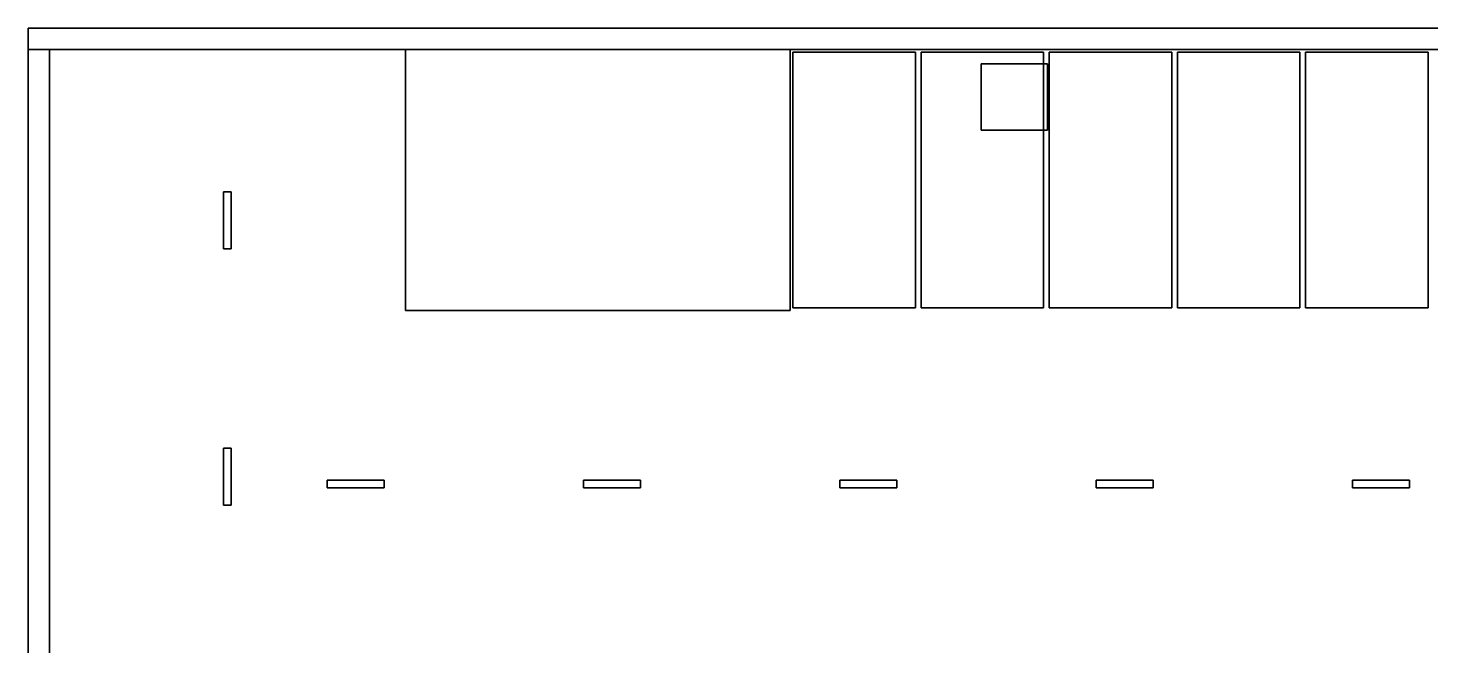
# Model space of a CAD drawing. Header units: metres. Extents: x 0 to 120, y -8 to 55.
# Drawn here: x -0.45 to 29.1, y 42.34 to 55.35 of the extents above; entities that cross this region are included whole.
import ezdxf

# ---------------------------------------------------------------- set-up
doc = ezdxf.new("R2010")
doc.units = ezdxf.units.M

msp = doc.modelspace()

# ---------------------------------------------------------------- linework, layer by layer
at = {"layer": 'CORE', "color": 5}
for points in [[(7.5, 49.4, -3.4), (7.5, 54.9, -3.4), (15.6, 54.9, -3.4), (15.6, 49.4, -3.4)], [(7.5, 49.4, -0.3), (15.6, 49.4, -0.3), (15.6, 54.9, -0.3), (7.5, 54.9, -0.3)], [(15.6, 54.9, -3.4), (7.5, 54.9, -3.4), (7.5, 54.9, -0.3), (15.6, 54.9, -0.3)], [(7.5, 54.9, -3.4), (7.5, 49.4, -3.4), (7.5, 49.4, -0.3), (7.5, 54.9, -0.3)], [(7.5, 49.4, -6.8), (7.5, 54.9, -6.8), (15.6, 54.9, -6.8), (15.6, 49.4, -6.8)], [(7.5, 49.4, -3.7), (15.6, 49.4, -3.7), (15.6, 54.9, -3.7), (7.5, 54.9, -3.7)], [(15.6, 54.9, -6.8), (7.5, 54.9, -6.8), (7.5, 54.9, -3.7), (15.6, 54.9, -3.7)], [(7.5, 54.9, -6.8), (7.5, 49.4, -6.8), (7.5, 49.4, -3.7), (7.5, 54.9, -3.7)], [(7.5, 49.4, -10.2), (7.5, 54.9, -10.2), (15.6, 54.9, -10.2), (15.6, 49.4, -10.2)], [(7.5, 49.4, -7.1), (15.6, 49.4, -7.1), (15.6, 54.9, -7.1), (7.5, 54.9, -7.1)], [(15.6, 54.9, -10.2), (7.5, 54.9, -10.2), (7.5, 54.9, -7.1), (15.6, 54.9, -7.1)], [(7.5, 54.9, -10.2), (7.5, 49.4, -10.2), (7.5, 49.4, -7.1), (7.5, 54.9, -7.1)], [(7.5, 49.4), (7.5, 54.9), (15.6, 54.9), (15.6, 49.4)], [(7.5, 49.4, 3.2), (15.6, 49.4, 3.2), (15.6, 54.9, 3.2), (7.5, 54.9, 3.2)], [(15.6, 54.9), (7.5, 54.9), (7.5, 54.9, 3.2), (15.6, 54.9, 3.2)], [(7.5, 54.9), (7.5, 49.4), (7.5, 49.4, 3.2), (7.5, 54.9, 3.2)], [(15.6, 49.4, -3.4), (15.6, 54.9, -3.4), (15.6, 54.9, -0.3), (15.6, 49.4, -0.3)], [(15.6, 49.4, -6.8), (15.6, 54.9, -6.8), (15.6, 54.9, -3.7), (15.6, 49.4, -3.7)], [(15.6, 49.4, -10.2), (15.6, 54.9, -10.2), (15.6, 54.9, -7.1), (15.6, 49.4, -7.1)], [(15.6, 49.4), (15.6, 54.9), (15.6, 54.9, 3.2), (15.6, 49.4, 3.2)], [(7.5, 49.4, -3.4), (15.6, 49.4, -3.4), (15.6, 49.4, -0.3), (7.5, 49.4, -0.3)], [(7.5, 49.4, -6.8), (15.6, 49.4, -6.8), (15.6, 49.4, -3.7), (7.5, 49.4, -3.7)], [(7.5, 49.4, -10.2), (15.6, 49.4, -10.2), (15.6, 49.4, -7.1), (7.5, 49.4, -7.1)], [(7.5, 49.4), (15.6, 49.4), (15.6, 49.4, 3.2), (7.5, 49.4, 3.2)]]:
    msp.add_3dface(points, dxfattribs=at)
at = {"layer": 'FAN', "color": 4}
for points in [[(19.625, 53.2, -1.2), (19.625, 54.6, -1.2), (21.025, 54.6, -1.2), (21.025, 53.2, -1.2)], [(19.625, 53.2, -0.3), (21.025, 53.2, -0.3), (21.025, 54.6, -0.3), (19.625, 54.6, -0.3)], [(21.025, 54.6, -1.2), (19.625, 54.6, -1.2), (19.625, 54.6, -0.3), (21.025, 54.6, -0.3)], [(19.625, 54.6, -1.2), (19.625, 53.2, -1.2), (19.625, 53.2, -0.3), (19.625, 54.6, -0.3)], [(19.625, 53.2, -4.6), (19.625, 54.6, -4.6), (21.025, 54.6, -4.6), (21.025, 53.2, -4.6)], [(19.625, 53.2, -3.7), (21.025, 53.2, -3.7), (21.025, 54.6, -3.7), (19.625, 54.6, -3.7)], [(21.025, 54.6, -4.6), (19.625, 54.6, -4.6), (19.625, 54.6, -3.7), (21.025, 54.6, -3.7)], [(19.625, 54.6, -4.6), (19.625, 53.2, -4.6), (19.625, 53.2, -3.7), (19.625, 54.6, -3.7)], [(19.625, 53.2, -8), (19.625, 54.6, -8), (21.025, 54.6, -8), (21.025, 53.2, -8)], [(19.625, 53.2, -7.1), (21.025, 53.2, -7.1), (21.025, 54.6, -7.1), (19.625, 54.6, -7.1)], [(21.025, 54.6, -8), (19.625, 54.6, -8), (19.625, 54.6, -7.1), (21.025, 54.6, -7.1)], [(19.625, 54.6, -8), (19.625, 53.2, -8), (19.625, 53.2, -7.1), (19.625, 54.6, -7.1)], [(21.025, 53.2, -1.2), (21.025, 54.6, -1.2), (21.025, 54.6, -0.3), (21.025, 53.2, -0.3)], [(21.025, 53.2, -4.6), (21.025, 54.6, -4.6), (21.025, 54.6, -3.7), (21.025, 53.2, -3.7)], [(21.025, 53.2, -8), (21.025, 54.6, -8), (21.025, 54.6, -7.1), (21.025, 53.2, -7.1)], [(19.625, 53.2, -1.2), (21.025, 53.2, -1.2), (21.025, 53.2, -0.3), (19.625, 53.2, -0.3)], [(19.625, 53.2, -4.6), (21.025, 53.2, -4.6), (21.025, 53.2, -3.7), (19.625, 53.2, -3.7)], [(19.625, 53.2, -8), (21.025, 53.2, -8), (21.025, 53.2, -7.1), (19.625, 53.2, -7.1)]]:
    msp.add_3dface(points, dxfattribs=at)
at = {"layer": 'LIGHT', "color": 2}
for points in [[(3.67, 50.7, -0.4), (3.67, 51.9, -0.4), (3.83, 51.9, -0.4), (3.83, 50.7, -0.4)], [(3.67, 50.7, -0.3), (3.83, 50.7, -0.3), (3.83, 51.9, -0.3), (3.67, 51.9, -0.3)], [(3.83, 51.9, -0.4), (3.67, 51.9, -0.4), (3.67, 51.9, -0.3), (3.83, 51.9, -0.3)], [(3.67, 51.9, -0.4), (3.67, 50.7, -0.4), (3.67, 50.7, -0.3), (3.67, 51.9, -0.3)], [(3.67, 50.7, -3.8), (3.67, 51.9, -3.8), (3.83, 51.9, -3.8), (3.83, 50.7, -3.8)], [(3.67, 50.7, -3.7), (3.83, 50.7, -3.7), (3.83, 51.9, -3.7), (3.67, 51.9, -3.7)], [(3.83, 51.9, -3.8), (3.67, 51.9, -3.8), (3.67, 51.9, -3.7), (3.83, 51.9, -3.7)], [(3.67, 51.9, -3.8), (3.67, 50.7, -3.8), (3.67, 50.7, -3.7), (3.67, 51.9, -3.7)], [(3.67, 50.7, -7.2), (3.67, 51.9, -7.2), (3.83, 51.9, -7.2), (3.83, 50.7, -7.2)], [(3.67, 50.7, -7.1), (3.83, 50.7, -7.1), (3.83, 51.9, -7.1), (3.67, 51.9, -7.1)], [(3.83, 51.9, -7.2), (3.67, 51.9, -7.2), (3.67, 51.9, -7.1), (3.83, 51.9, -7.1)], [(3.67, 51.9, -7.2), (3.67, 50.7, -7.2), (3.67, 50.7, -7.1), (3.67, 51.9, -7.1)], [(3.83, 50.7, -0.4), (3.83, 51.9, -0.4), (3.83, 51.9, -0.3), (3.83, 50.7, -0.3)], [(3.83, 50.7, -3.8), (3.83, 51.9, -3.8), (3.83, 51.9, -3.7), (3.83, 50.7, -3.7)], [(3.83, 50.7, -7.2), (3.83, 51.9, -7.2), (3.83, 51.9, -7.1), (3.83, 50.7, -7.1)], [(3.67, 50.7, -0.4), (3.83, 50.7, -0.4), (3.83, 50.7, -0.3), (3.67, 50.7, -0.3)], [(3.67, 50.7, -3.8), (3.83, 50.7, -3.8), (3.83, 50.7, -3.7), (3.67, 50.7, -3.7)], [(3.67, 50.7, -7.2), (3.83, 50.7, -7.2), (3.83, 50.7, -7.1), (3.67, 50.7, -7.1)], [(3.67, 45.3, -0.4), (3.67, 46.5, -0.4), (3.83, 46.5, -0.4), (3.83, 45.3, -0.4)], [(3.67, 45.3, -0.3), (3.83, 45.3, -0.3), (3.83, 46.5, -0.3), (3.67, 46.5, -0.3)], [(3.83, 46.5, -0.4), (3.67, 46.5, -0.4), (3.67, 46.5, -0.3), (3.83, 46.5, -0.3)], [(3.67, 46.5, -0.4), (3.67, 45.3, -0.4), (3.67, 45.3, -0.3), (3.67, 46.5, -0.3)], [(3.67, 45.3, -3.8), (3.67, 46.5, -3.8), (3.83, 46.5, -3.8), (3.83, 45.3, -3.8)], [(3.67, 45.3, -3.7), (3.83, 45.3, -3.7), (3.83, 46.5, -3.7), (3.67, 46.5, -3.7)], [(3.83, 46.5, -3.8), (3.67, 46.5, -3.8), (3.67, 46.5, -3.7), (3.83, 46.5, -3.7)], [(3.67, 46.5, -3.8), (3.67, 45.3, -3.8), (3.67, 45.3, -3.7), (3.67, 46.5, -3.7)], [(3.67, 45.3, -7.2), (3.67, 46.5, -7.2), (3.83, 46.5, -7.2), (3.83, 45.3, -7.2)], [(3.67, 45.3, -7.1), (3.83, 45.3, -7.1), (3.83, 46.5, -7.1), (3.67, 46.5, -7.1)], [(3.83, 46.5, -7.2), (3.67, 46.5, -7.2), (3.67, 46.5, -7.1), (3.83, 46.5, -7.1)], [(3.67, 46.5, -7.2), (3.67, 45.3, -7.2), (3.67, 45.3, -7.1), (3.67, 46.5, -7.1)], [(3.83, 45.3, -0.4), (3.83, 46.5, -0.4), (3.83, 46.5, -0.3), (3.83, 45.3, -0.3)], [(3.83, 45.3, -3.8), (3.83, 46.5, -3.8), (3.83, 46.5, -3.7), (3.83, 45.3, -3.7)], [(3.83, 45.3, -7.2), (3.83, 46.5, -7.2), (3.83, 46.5, -7.1), (3.83, 45.3, -7.1)], [(5.85, 45.67, -0.4), (5.85, 45.83, -0.4), (7.05, 45.83, -0.4), (7.05, 45.67, -0.4)], [(5.85, 45.67, -0.3), (7.05, 45.67, -0.3), (7.05, 45.83, -0.3), (5.85, 45.83, -0.3)], [(7.05, 45.83, -0.4), (5.85, 45.83, -0.4), (5.85, 45.83, -0.3), (7.05, 45.83, -0.3)], [(5.85, 45.83, -0.4), (5.85, 45.67, -0.4), (5.85, 45.67, -0.3), (5.85, 45.83, -0.3)], [(5.85, 45.67, -3.8), (5.85, 45.83, -3.8), (7.05, 45.83, -3.8), (7.05, 45.67, -3.8)], [(5.85, 45.67, -3.7), (7.05, 45.67, -3.7), (7.05, 45.83, -3.7), (5.85, 45.83, -3.7)], [(7.05, 45.83, -3.8), (5.85, 45.83, -3.8), (5.85, 45.83, -3.7), (7.05, 45.83, -3.7)], [(5.85, 45.83, -3.8), (5.85, 45.67, -3.8), (5.85, 45.67, -3.7), (5.85, 45.83, -3.7)], [(5.85, 45.67, -7.2), (5.85, 45.83, -7.2), (7.05, 45.83, -7.2), (7.05, 45.67, -7.2)], [(5.85, 45.67, -7.1), (7.05, 45.67, -7.1), (7.05, 45.83, -7.1), (5.85, 45.83, -7.1)], [(7.05, 45.83, -7.2), (5.85, 45.83, -7.2), (5.85, 45.83, -7.1), (7.05, 45.83, -7.1)], [(5.85, 45.83, -7.2), (5.85, 45.67, -7.2), (5.85, 45.67, -7.1), (5.85, 45.83, -7.1)], [(7.05, 45.67, -0.4), (7.05, 45.83, -0.4), (7.05, 45.83, -0.3), (7.05, 45.67, -0.3)], [(7.05, 45.67, -3.8), (7.05, 45.83, -3.8), (7.05, 45.83, -3.7), (7.05, 45.67, -3.7)], [(7.05, 45.67, -7.2), (7.05, 45.83, -7.2), (7.05, 45.83, -7.1), (7.05, 45.67, -7.1)], [(11.25, 45.67, -0.4), (11.25, 45.83, -0.4), (12.45, 45.83, -0.4), (12.45, 45.67, -0.4)], [(11.25, 45.67, -0.3), (12.45, 45.67, -0.3), (12.45, 45.83, -0.3), (11.25, 45.83, -0.3)], [(12.45, 45.83, -0.4), (11.25, 45.83, -0.4), (11.25, 45.83, -0.3), (12.45, 45.83, -0.3)], [(11.25, 45.83, -0.4), (11.25, 45.67, -0.4), (11.25, 45.67, -0.3), (11.25, 45.83, -0.3)], [(11.25, 45.67, -3.8), (11.25, 45.83, -3.8), (12.45, 45.83, -3.8), (12.45, 45.67, -3.8)], [(11.25, 45.67, -3.7), (12.45, 45.67, -3.7), (12.45, 45.83, -3.7), (11.25, 45.83, -3.7)], [(12.45, 45.83, -3.8), (11.25, 45.83, -3.8), (11.25, 45.83, -3.7), (12.45, 45.83, -3.7)], [(11.25, 45.83, -3.8), (11.25, 45.67, -3.8), (11.25, 45.67, -3.7), (11.25, 45.83, -3.7)], [(11.25, 45.67, -7.2), (11.25, 45.83, -7.2), (12.45, 45.83, -7.2), (12.45, 45.67, -7.2)], [(11.25, 45.67, -7.1), (12.45, 45.67, -7.1), (12.45, 45.83, -7.1), (11.25, 45.83, -7.1)], [(12.45, 45.83, -7.2), (11.25, 45.83, -7.2), (11.25, 45.83, -7.1), (12.45, 45.83, -7.1)], [(11.25, 45.83, -7.2), (11.25, 45.67, -7.2), (11.25, 45.67, -7.1), (11.25, 45.83, -7.1)], [(12.45, 45.67, -0.4), (12.45, 45.83, -0.4), (12.45, 45.83, -0.3), (12.45, 45.67, -0.3)], [(12.45, 45.67, -3.8), (12.45, 45.83, -3.8), (12.45, 45.83, -3.7), (12.45, 45.67, -3.7)], [(12.45, 45.67, -7.2), (12.45, 45.83, -7.2), (12.45, 45.83, -7.1), (12.45, 45.67, -7.1)], [(16.65, 45.67, -0.4), (16.65, 45.83, -0.4), (17.85, 45.83, -0.4), (17.85, 45.67, -0.4)], [(16.65, 45.67, -0.3), (17.85, 45.67, -0.3), (17.85, 45.83, -0.3), (16.65, 45.83, -0.3)], [(17.85, 45.83, -0.4), (16.65, 45.83, -0.4), (16.65, 45.83, -0.3), (17.85, 45.83, -0.3)], [(16.65, 45.83, -0.4), (16.65, 45.67, -0.4), (16.65, 45.67, -0.3), (16.65, 45.83, -0.3)], [(16.65, 45.67, -3.8), (16.65, 45.83, -3.8), (17.85, 45.83, -3.8), (17.85, 45.67, -3.8)], [(16.65, 45.67, -3.7), (17.85, 45.67, -3.7), (17.85, 45.83, -3.7), (16.65, 45.83, -3.7)], [(17.85, 45.83, -3.8), (16.65, 45.83, -3.8), (16.65, 45.83, -3.7), (17.85, 45.83, -3.7)], [(16.65, 45.83, -3.8), (16.65, 45.67, -3.8), (16.65, 45.67, -3.7), (16.65, 45.83, -3.7)], [(16.65, 45.67, -7.2), (16.65, 45.83, -7.2), (17.85, 45.83, -7.2), (17.85, 45.67, -7.2)], [(16.65, 45.67, -7.1), (17.85, 45.67, -7.1), (17.85, 45.83, -7.1), (16.65, 45.83, -7.1)], [(17.85, 45.83, -7.2), (16.65, 45.83, -7.2), (16.65, 45.83, -7.1), (17.85, 45.83, -7.1)], [(16.65, 45.83, -7.2), (16.65, 45.67, -7.2), (16.65, 45.67, -7.1), (16.65, 45.83, -7.1)], [(17.85, 45.67, -0.4), (17.85, 45.83, -0.4), (17.85, 45.83, -0.3), (17.85, 45.67, -0.3)], [(17.85, 45.67, -3.8), (17.85, 45.83, -3.8), (17.85, 45.83, -3.7), (17.85, 45.67, -3.7)], [(17.85, 45.67, -7.2), (17.85, 45.83, -7.2), (17.85, 45.83, -7.1), (17.85, 45.67, -7.1)], [(22.05, 45.67, -0.4), (22.05, 45.83, -0.4), (23.25, 45.83, -0.4), (23.25, 45.67, -0.4)], [(22.05, 45.67, -0.3), (23.25, 45.67, -0.3), (23.25, 45.83, -0.3), (22.05, 45.83, -0.3)], [(23.25, 45.83, -0.4), (22.05, 45.83, -0.4), (22.05, 45.83, -0.3), (23.25, 45.83, -0.3)], [(22.05, 45.83, -0.4), (22.05, 45.67, -0.4), (22.05, 45.67, -0.3), (22.05, 45.83, -0.3)], [(22.05, 45.67, -3.8), (22.05, 45.83, -3.8), (23.25, 45.83, -3.8), (23.25, 45.67, -3.8)], [(22.05, 45.67, -3.7), (23.25, 45.67, -3.7), (23.25, 45.83, -3.7), (22.05, 45.83, -3.7)], [(23.25, 45.83, -3.8), (22.05, 45.83, -3.8), (22.05, 45.83, -3.7), (23.25, 45.83, -3.7)], [(22.05, 45.83, -3.8), (22.05, 45.67, -3.8), (22.05, 45.67, -3.7), (22.05, 45.83, -3.7)], [(22.05, 45.67, -7.2), (22.05, 45.83, -7.2), (23.25, 45.83, -7.2), (23.25, 45.67, -7.2)], [(22.05, 45.67, -7.1), (23.25, 45.67, -7.1), (23.25, 45.83, -7.1), (22.05, 45.83, -7.1)], [(23.25, 45.83, -7.2), (22.05, 45.83, -7.2), (22.05, 45.83, -7.1), (23.25, 45.83, -7.1)], [(22.05, 45.83, -7.2), (22.05, 45.67, -7.2), (22.05, 45.67, -7.1), (22.05, 45.83, -7.1)], [(23.25, 45.67, -0.4), (23.25, 45.83, -0.4), (23.25, 45.83, -0.3), (23.25, 45.67, -0.3)], [(23.25, 45.67, -3.8), (23.25, 45.83, -3.8), (23.25, 45.83, -3.7), (23.25, 45.67, -3.7)], [(23.25, 45.67, -7.2), (23.25, 45.83, -7.2), (23.25, 45.83, -7.1), (23.25, 45.67, -7.1)], [(27.45, 45.67, -0.4), (27.45, 45.83, -0.4), (28.65, 45.83, -0.4), (28.65, 45.67, -0.4)], [(27.45, 45.67, -0.3), (28.65, 45.67, -0.3), (28.65, 45.83, -0.3), (27.45, 45.83, -0.3)], [(28.65, 45.83, -0.4), (27.45, 45.83, -0.4), (27.45, 45.83, -0.3), (28.65, 45.83, -0.3)], [(27.45, 45.83, -0.4), (27.45, 45.67, -0.4), (27.45, 45.67, -0.3), (27.45, 45.83, -0.3)], [(27.45, 45.67, -3.8), (27.45, 45.83, -3.8), (28.65, 45.83, -3.8), (28.65, 45.67, -3.8)], [(27.45, 45.67, -3.7), (28.65, 45.67, -3.7), (28.65, 45.83, -3.7), (27.45, 45.83, -3.7)], [(28.65, 45.83, -3.8), (27.45, 45.83, -3.8), (27.45, 45.83, -3.7), (28.65, 45.83, -3.7)], [(27.45, 45.83, -3.8), (27.45, 45.67, -3.8), (27.45, 45.67, -3.7), (27.45, 45.83, -3.7)], [(27.45, 45.67, -7.2), (27.45, 45.83, -7.2), (28.65, 45.83, -7.2), (28.65, 45.67, -7.2)], [(27.45, 45.67, -7.1), (28.65, 45.67, -7.1), (28.65, 45.83, -7.1), (27.45, 45.83, -7.1)], [(28.65, 45.83, -7.2), (27.45, 45.83, -7.2), (27.45, 45.83, -7.1), (28.65, 45.83, -7.1)], [(27.45, 45.83, -7.2), (27.45, 45.67, -7.2), (27.45, 45.67, -7.1), (27.45, 45.83, -7.1)], [(28.65, 45.67, -0.4), (28.65, 45.83, -0.4), (28.65, 45.83, -0.3), (28.65, 45.67, -0.3)], [(28.65, 45.67, -3.8), (28.65, 45.83, -3.8), (28.65, 45.83, -3.7), (28.65, 45.67, -3.7)], [(28.65, 45.67, -7.2), (28.65, 45.83, -7.2), (28.65, 45.83, -7.1), (28.65, 45.67, -7.1)], [(5.85, 45.67, -0.4), (7.05, 45.67, -0.4), (7.05, 45.67, -0.3), (5.85, 45.67, -0.3)], [(5.85, 45.67, -3.8), (7.05, 45.67, -3.8), (7.05, 45.67, -3.7), (5.85, 45.67, -3.7)], [(5.85, 45.67, -7.2), (7.05, 45.67, -7.2), (7.05, 45.67, -7.1), (5.85, 45.67, -7.1)], [(11.25, 45.67, -0.4), (12.45, 45.67, -0.4), (12.45, 45.67, -0.3), (11.25, 45.67, -0.3)], [(11.25, 45.67, -3.8), (12.45, 45.67, -3.8), (12.45, 45.67, -3.7), (11.25, 45.67, -3.7)], [(11.25, 45.67, -7.2), (12.45, 45.67, -7.2), (12.45, 45.67, -7.1), (11.25, 45.67, -7.1)], [(16.65, 45.67, -0.4), (17.85, 45.67, -0.4), (17.85, 45.67, -0.3), (16.65, 45.67, -0.3)], [(16.65, 45.67, -3.8), (17.85, 45.67, -3.8), (17.85, 45.67, -3.7), (16.65, 45.67, -3.7)], [(16.65, 45.67, -7.2), (17.85, 45.67, -7.2), (17.85, 45.67, -7.1), (16.65, 45.67, -7.1)], [(22.05, 45.67, -0.4), (23.25, 45.67, -0.4), (23.25, 45.67, -0.3), (22.05, 45.67, -0.3)], [(22.05, 45.67, -3.8), (23.25, 45.67, -3.8), (23.25, 45.67, -3.7), (22.05, 45.67, -3.7)], [(22.05, 45.67, -7.2), (23.25, 45.67, -7.2), (23.25, 45.67, -7.1), (22.05, 45.67, -7.1)], [(27.45, 45.67, -0.4), (28.65, 45.67, -0.4), (28.65, 45.67, -0.3), (27.45, 45.67, -0.3)], [(27.45, 45.67, -3.8), (28.65, 45.67, -3.8), (28.65, 45.67, -3.7), (27.45, 45.67, -3.7)], [(27.45, 45.67, -7.2), (28.65, 45.67, -7.2), (28.65, 45.67, -7.1), (27.45, 45.67, -7.1)], [(3.67, 45.3, -0.4), (3.83, 45.3, -0.4), (3.83, 45.3, -0.3), (3.67, 45.3, -0.3)], [(3.67, 45.3, -3.8), (3.83, 45.3, -3.8), (3.83, 45.3, -3.7), (3.67, 45.3, -3.7)], [(3.67, 45.3, -7.2), (3.83, 45.3, -7.2), (3.83, 45.3, -7.1), (3.67, 45.3, -7.1)]]:
    msp.add_3dface(points, dxfattribs=at)
at = {"layer": 'ROOF', "color": 3}
for points in [[(0, 0, -0.3), (0, 54.9, -0.3), (120, 54.9, -0.3), (120, 0, -0.3)], [(0, 0), (120, 0), (120, 54.9), (0, 54.9)], [(120, 54.9, -0.3), (0, 54.9, -0.3), (0, 54.9), (120, 54.9)], [(0, 54.9, -0.3), (0, 0, -0.3), (0, 0), (0, 54.9)]]:
    msp.add_3dface(points, dxfattribs=at)
at = {"layer": 'SLAB', "color": 8}
for points in [[(0, 0, -3.7), (0, 54.9, -3.7), (120, 54.9, -3.7), (120, 0, -3.7)], [(0, 0, -3.4), (120, 0, -3.4), (120, 54.9, -3.4), (0, 54.9, -3.4)], [(120, 54.9, -3.7), (0, 54.9, -3.7), (0, 54.9, -3.4), (120, 54.9, -3.4)], [(0, 54.9, -3.7), (0, 0, -3.7), (0, 0, -3.4), (0, 54.9, -3.4)], [(0, 0, -7.1), (0, 54.9, -7.1), (120, 54.9, -7.1), (120, 0, -7.1)], [(0, 0, -6.8), (120, 0, -6.8), (120, 54.9, -6.8), (0, 54.9, -6.8)], [(120, 54.9, -7.1), (0, 54.9, -7.1), (0, 54.9, -6.8), (120, 54.9, -6.8)], [(0, 54.9, -7.1), (0, 0, -7.1), (0, 0, -6.8), (0, 54.9, -6.8)], [(0, 0, -10.8), (0, 54.9, -10.8), (120, 54.9, -10.8), (120, 0, -10.8)], [(0, 0, -10.2), (120, 0, -10.2), (120, 54.9, -10.2), (0, 54.9, -10.2)], [(120, 54.9, -10.8), (0, 54.9, -10.8), (0, 54.9, -10.2), (120, 54.9, -10.2)], [(0, 54.9, -10.8), (0, 0, -10.8), (0, 0, -10.2), (0, 54.9, -10.2)]]:
    msp.add_3dface(points, dxfattribs=at)
at = {"layer": 'STALL_ADA', "color": 140}
for points in [[(15.66, 49.46, -3.395), (15.66, 54.84, -3.395), (18.24, 54.84, -3.395), (18.24, 49.46, -3.395)], [(15.66, 49.46, -3.385), (18.24, 49.46, -3.385), (18.24, 54.84, -3.385), (15.66, 54.84, -3.385)], [(18.24, 54.84, -3.395), (15.66, 54.84, -3.395), (15.66, 54.84, -3.385), (18.24, 54.84, -3.385)], [(15.66, 54.84, -3.395), (15.66, 49.46, -3.395), (15.66, 49.46, -3.385), (15.66, 54.84, -3.385)], [(18.24, 49.46, -3.395), (18.24, 54.84, -3.395), (18.24, 54.84, -3.385), (18.24, 49.46, -3.385)], [(18.36, 49.46, -3.395), (18.36, 54.84, -3.395), (20.94, 54.84, -3.395), (20.94, 49.46, -3.395)], [(18.36, 49.46, -3.385), (20.94, 49.46, -3.385), (20.94, 54.84, -3.385), (18.36, 54.84, -3.385)], [(20.94, 54.84, -3.395), (18.36, 54.84, -3.395), (18.36, 54.84, -3.385), (20.94, 54.84, -3.385)], [(18.36, 54.84, -3.395), (18.36, 49.46, -3.395), (18.36, 49.46, -3.385), (18.36, 54.84, -3.385)], [(20.94, 49.46, -3.395), (20.94, 54.84, -3.395), (20.94, 54.84, -3.385), (20.94, 49.46, -3.385)], [(21.06, 49.46, -3.395), (21.06, 54.84, -3.395), (23.64, 54.84, -3.395), (23.64, 49.46, -3.395)], [(21.06, 49.46, -3.385), (23.64, 49.46, -3.385), (23.64, 54.84, -3.385), (21.06, 54.84, -3.385)], [(23.64, 54.84, -3.395), (21.06, 54.84, -3.395), (21.06, 54.84, -3.385), (23.64, 54.84, -3.385)], [(21.06, 54.84, -3.395), (21.06, 49.46, -3.395), (21.06, 49.46, -3.385), (21.06, 54.84, -3.385)], [(23.64, 49.46, -3.395), (23.64, 54.84, -3.395), (23.64, 54.84, -3.385), (23.64, 49.46, -3.385)], [(23.76, 49.46, -3.395), (23.76, 54.84, -3.395), (26.34, 54.84, -3.395), (26.34, 49.46, -3.395)], [(23.76, 49.46, -3.385), (26.34, 49.46, -3.385), (26.34, 54.84, -3.385), (23.76, 54.84, -3.385)], [(26.34, 54.84, -3.395), (23.76, 54.84, -3.395), (23.76, 54.84, -3.385), (26.34, 54.84, -3.385)], [(23.76, 54.84, -3.395), (23.76, 49.46, -3.395), (23.76, 49.46, -3.385), (23.76, 54.84, -3.385)], [(26.34, 49.46, -3.395), (26.34, 54.84, -3.395), (26.34, 54.84, -3.385), (26.34, 49.46, -3.385)], [(15.66, 49.46, -3.395), (18.24, 49.46, -3.395), (18.24, 49.46, -3.385), (15.66, 49.46, -3.385)], [(18.36, 49.46, -3.395), (20.94, 49.46, -3.395), (20.94, 49.46, -3.385), (18.36, 49.46, -3.385)], [(21.06, 49.46, -3.395), (23.64, 49.46, -3.395), (23.64, 49.46, -3.385), (21.06, 49.46, -3.385)], [(23.76, 49.46, -3.395), (26.34, 49.46, -3.395), (26.34, 49.46, -3.385), (23.76, 49.46, -3.385)]]:
    msp.add_3dface(points, dxfattribs=at)
at = {"layer": 'STALL_GENERAL', "color": 254}
for points in [[(15.66, 49.46, -6.795), (15.66, 54.84, -6.795), (18.24, 54.84, -6.795), (18.24, 49.46, -6.795)], [(15.66, 49.46, -6.785), (18.24, 49.46, -6.785), (18.24, 54.84, -6.785), (15.66, 54.84, -6.785)], [(18.24, 54.84, -6.795), (15.66, 54.84, -6.795), (15.66, 54.84, -6.785), (18.24, 54.84, -6.785)], [(15.66, 54.84, -6.795), (15.66, 49.46, -6.795), (15.66, 49.46, -6.785), (15.66, 54.84, -6.785)], [(15.66, 49.46, -10.195), (15.66, 54.84, -10.195), (18.24, 54.84, -10.195), (18.24, 49.46, -10.195)], [(15.66, 49.46, -10.185), (18.24, 49.46, -10.185), (18.24, 54.84, -10.185), (15.66, 54.84, -10.185)], [(18.24, 54.84, -10.195), (15.66, 54.84, -10.195), (15.66, 54.84, -10.185), (18.24, 54.84, -10.185)], [(15.66, 54.84, -10.195), (15.66, 49.46, -10.195), (15.66, 49.46, -10.185), (15.66, 54.84, -10.185)], [(18.24, 49.46, -6.795), (18.24, 54.84, -6.795), (18.24, 54.84, -6.785), (18.24, 49.46, -6.785)], [(18.24, 49.46, -10.195), (18.24, 54.84, -10.195), (18.24, 54.84, -10.185), (18.24, 49.46, -10.185)], [(18.36, 49.46, -6.795), (18.36, 54.84, -6.795), (20.94, 54.84, -6.795), (20.94, 49.46, -6.795)], [(18.36, 49.46, -6.785), (20.94, 49.46, -6.785), (20.94, 54.84, -6.785), (18.36, 54.84, -6.785)], [(20.94, 54.84, -6.795), (18.36, 54.84, -6.795), (18.36, 54.84, -6.785), (20.94, 54.84, -6.785)], [(18.36, 54.84, -6.795), (18.36, 49.46, -6.795), (18.36, 49.46, -6.785), (18.36, 54.84, -6.785)], [(18.36, 49.46, -10.195), (18.36, 54.84, -10.195), (20.94, 54.84, -10.195), (20.94, 49.46, -10.195)], [(18.36, 49.46, -10.185), (20.94, 49.46, -10.185), (20.94, 54.84, -10.185), (18.36, 54.84, -10.185)], [(20.94, 54.84, -10.195), (18.36, 54.84, -10.195), (18.36, 54.84, -10.185), (20.94, 54.84, -10.185)], [(18.36, 54.84, -10.195), (18.36, 49.46, -10.195), (18.36, 49.46, -10.185), (18.36, 54.84, -10.185)], [(20.94, 49.46, -6.795), (20.94, 54.84, -6.795), (20.94, 54.84, -6.785), (20.94, 49.46, -6.785)], [(20.94, 49.46, -10.195), (20.94, 54.84, -10.195), (20.94, 54.84, -10.185), (20.94, 49.46, -10.185)], [(21.06, 49.46, -6.795), (21.06, 54.84, -6.795), (23.64, 54.84, -6.795), (23.64, 49.46, -6.795)], [(21.06, 49.46, -6.785), (23.64, 49.46, -6.785), (23.64, 54.84, -6.785), (21.06, 54.84, -6.785)], [(23.64, 54.84, -6.795), (21.06, 54.84, -6.795), (21.06, 54.84, -6.785), (23.64, 54.84, -6.785)], [(21.06, 54.84, -6.795), (21.06, 49.46, -6.795), (21.06, 49.46, -6.785), (21.06, 54.84, -6.785)], [(21.06, 49.46, -10.195), (21.06, 54.84, -10.195), (23.64, 54.84, -10.195), (23.64, 49.46, -10.195)], [(21.06, 49.46, -10.185), (23.64, 49.46, -10.185), (23.64, 54.84, -10.185), (21.06, 54.84, -10.185)], [(23.64, 54.84, -10.195), (21.06, 54.84, -10.195), (21.06, 54.84, -10.185), (23.64, 54.84, -10.185)], [(21.06, 54.84, -10.195), (21.06, 49.46, -10.195), (21.06, 49.46, -10.185), (21.06, 54.84, -10.185)], [(23.64, 49.46, -6.795), (23.64, 54.84, -6.795), (23.64, 54.84, -6.785), (23.64, 49.46, -6.785)], [(23.64, 49.46, -10.195), (23.64, 54.84, -10.195), (23.64, 54.84, -10.185), (23.64, 49.46, -10.185)], [(23.76, 49.46, -6.795), (23.76, 54.84, -6.795), (26.34, 54.84, -6.795), (26.34, 49.46, -6.795)], [(23.76, 49.46, -6.785), (26.34, 49.46, -6.785), (26.34, 54.84, -6.785), (23.76, 54.84, -6.785)], [(26.34, 54.84, -6.795), (23.76, 54.84, -6.795), (23.76, 54.84, -6.785), (26.34, 54.84, -6.785)], [(23.76, 54.84, -6.795), (23.76, 49.46, -6.795), (23.76, 49.46, -6.785), (23.76, 54.84, -6.785)], [(23.76, 49.46, -10.195), (23.76, 54.84, -10.195), (26.34, 54.84, -10.195), (26.34, 49.46, -10.195)], [(23.76, 49.46, -10.185), (26.34, 49.46, -10.185), (26.34, 54.84, -10.185), (23.76, 54.84, -10.185)], [(26.34, 54.84, -10.195), (23.76, 54.84, -10.195), (23.76, 54.84, -10.185), (26.34, 54.84, -10.185)], [(23.76, 54.84, -10.195), (23.76, 49.46, -10.195), (23.76, 49.46, -10.185), (23.76, 54.84, -10.185)], [(26.34, 49.46, -6.795), (26.34, 54.84, -6.795), (26.34, 54.84, -6.785), (26.34, 49.46, -6.785)], [(26.34, 49.46, -10.195), (26.34, 54.84, -10.195), (26.34, 54.84, -10.185), (26.34, 49.46, -10.185)], [(26.46, 49.46, -6.795), (26.46, 54.84, -6.795), (29.04, 54.84, -6.795), (29.04, 49.46, -6.795)], [(26.46, 49.46, -6.785), (29.04, 49.46, -6.785), (29.04, 54.84, -6.785), (26.46, 54.84, -6.785)], [(29.04, 54.84, -6.795), (26.46, 54.84, -6.795), (26.46, 54.84, -6.785), (29.04, 54.84, -6.785)], [(26.46, 54.84, -6.795), (26.46, 49.46, -6.795), (26.46, 49.46, -6.785), (26.46, 54.84, -6.785)], [(26.46, 49.46, -10.195), (26.46, 54.84, -10.195), (29.04, 54.84, -10.195), (29.04, 49.46, -10.195)], [(26.46, 49.46, -10.185), (29.04, 49.46, -10.185), (29.04, 54.84, -10.185), (26.46, 54.84, -10.185)], [(29.04, 54.84, -10.195), (26.46, 54.84, -10.195), (26.46, 54.84, -10.185), (29.04, 54.84, -10.185)], [(26.46, 54.84, -10.195), (26.46, 49.46, -10.195), (26.46, 49.46, -10.185), (26.46, 54.84, -10.185)], [(29.04, 49.46, -6.795), (29.04, 54.84, -6.795), (29.04, 54.84, -6.785), (29.04, 49.46, -6.785)], [(29.04, 49.46, -10.195), (29.04, 54.84, -10.195), (29.04, 54.84, -10.185), (29.04, 49.46, -10.185)], [(15.66, 49.46, -6.795), (18.24, 49.46, -6.795), (18.24, 49.46, -6.785), (15.66, 49.46, -6.785)], [(15.66, 49.46, -10.195), (18.24, 49.46, -10.195), (18.24, 49.46, -10.185), (15.66, 49.46, -10.185)], [(18.36, 49.46, -6.795), (20.94, 49.46, -6.795), (20.94, 49.46, -6.785), (18.36, 49.46, -6.785)], [(18.36, 49.46, -10.195), (20.94, 49.46, -10.195), (20.94, 49.46, -10.185), (18.36, 49.46, -10.185)], [(21.06, 49.46, -6.795), (23.64, 49.46, -6.795), (23.64, 49.46, -6.785), (21.06, 49.46, -6.785)], [(21.06, 49.46, -10.195), (23.64, 49.46, -10.195), (23.64, 49.46, -10.185), (21.06, 49.46, -10.185)], [(23.76, 49.46, -6.795), (26.34, 49.46, -6.795), (26.34, 49.46, -6.785), (23.76, 49.46, -6.785)], [(23.76, 49.46, -10.195), (26.34, 49.46, -10.195), (26.34, 49.46, -10.185), (23.76, 49.46, -10.185)], [(26.46, 49.46, -6.795), (29.04, 49.46, -6.795), (29.04, 49.46, -6.785), (26.46, 49.46, -6.785)], [(26.46, 49.46, -10.195), (29.04, 49.46, -10.195), (29.04, 49.46, -10.185), (26.46, 49.46, -10.185)]]:
    msp.add_3dface(points, dxfattribs=at)
at = {"layer": 'STALL_STAFF', "color": 40}
for points in [[(26.46, 49.46, -3.395), (26.46, 54.84, -3.395), (29.04, 54.84, -3.395), (29.04, 49.46, -3.395)], [(26.46, 49.46, -3.385), (29.04, 49.46, -3.385), (29.04, 54.84, -3.385), (26.46, 54.84, -3.385)], [(29.04, 54.84, -3.395), (26.46, 54.84, -3.395), (26.46, 54.84, -3.385), (29.04, 54.84, -3.385)], [(26.46, 54.84, -3.395), (26.46, 49.46, -3.395), (26.46, 49.46, -3.385), (26.46, 54.84, -3.385)], [(29.04, 49.46, -3.395), (29.04, 54.84, -3.395), (29.04, 54.84, -3.385), (29.04, 49.46, -3.385)], [(26.46, 49.46, -3.395), (29.04, 49.46, -3.395), (29.04, 49.46, -3.385), (26.46, 49.46, -3.385)]]:
    msp.add_3dface(points, dxfattribs=at)
at = {"layer": 'WALL', "color": 9}
for points in [[(-0.45, 54.9, -10.8), (-0.45, 55.35, -10.8), (120.45, 55.35, -10.8), (120.45, 54.9, -10.8)], [(-0.45, 54.9), (120.45, 54.9), (120.45, 55.35), (-0.45, 55.35)], [(120.45, 55.35, -10.8), (-0.45, 55.35, -10.8), (-0.45, 55.35), (120.45, 55.35)], [(-0.45, 55.35, -10.8), (-0.45, 54.9, -10.8), (-0.45, 54.9), (-0.45, 55.35)], [(-0.45, 54.9, -10.8), (120.45, 54.9, -10.8), (120.45, 54.9), (-0.45, 54.9)], [(-0.45, -7.5, -10.8), (-0.45, 54.9, -10.8), (0, 54.9, -10.8), (0, -7.5, -10.8)], [(-0.45, -7.5), (0, -7.5), (0, 54.9), (-0.45, 54.9)], [(0, 54.9, -10.8), (-0.45, 54.9, -10.8), (-0.45, 54.9), (0, 54.9)], [(-0.45, 54.9, -10.8), (-0.45, -7.5, -10.8), (-0.45, -7.5), (-0.45, 54.9)], [(0, -7.5, -10.8), (0, 54.9, -10.8), (0, 54.9), (0, -7.5)]]:
    msp.add_3dface(points, dxfattribs=at)

doc.saveas('drawing.dxf')
